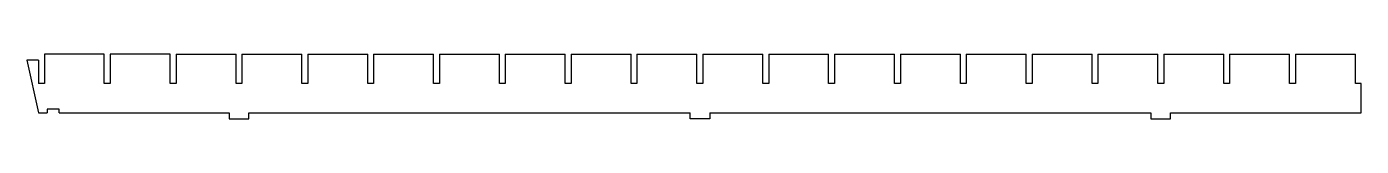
# Model space of a CAD drawing. Header units: millimetres. Extents: x -8 to 672, y -33 to 0.
import ezdxf

# ---------------------------------------------------------------- set-up
doc = ezdxf.new("R2010")
doc.units = ezdxf.units.MM
doc.layers.get('0').update_dxf_attribs({"color": 253, "lineweight": 70, "true_color": 0x8faf8f})

msp = doc.modelspace()

# ---------------------------------------------------------------- linework, layer by layer
at = {"color": 98, "lineweight": -3, "true_color": 0x054805}
for p, q in [((32, 0), (1.5, 0)), ((1.5, 0), (1.5, -15)), ((32, -15), (32, 0)), ((65.5, 0), (35, 0)), ((35, 0), (35, -15)), ((65.5, -15), (65.5, 0)), ((68.5, 0), (99, 0)), ((68.5, 0), (68.5, -15)), ((99, -15), (99, 0)), ((102, 0), (132.5, 0)), ((102, 0), (102, -15)), ((135.5, 0), (166, 0)), ((135.5, 0), (135.5, -15)), ((166, -15), (166, 0)), ((169, 0), (199.5, 0)), ((169, 0), (169, -15)), ((199.5, -15), (199.5, 0)), ((202.5, 0), (233, 0)), ((202.5, 0), (202.5, -15)), ((233, -15), (233, 0)), ((236, 0), (266.5, 0)), ((236, 0), (236, -15)), ((266.5, -15), (266.5, 0)), ((269.5, 0), (300, 0)), ((269.5, 0), (269.5, -15)), ((300, -15), (300, 0)), ((303, 0), (333.5, 0)), ((303, 0), (303, -15)), ((333.5, -15), (333.5, 0)), ((336.5, 0), (367, 0)), ((336.5, 0), (336.5, -15)), ((367, -15), (367, 0)), ((370, 0), (400.5, 0)), ((370, 0), (370, -15)), ((400.5, -15), (400.5, 0)), ((403.5, 0), (434, 0)), ((403.5, 0), (403.5, -15)), ((434, -15), (434, 0)), ((437, 0), (467.5, 0)), ((437, 0), (437, -15)), ((467.5, -15), (467.5, 0)), ((470.5, 0), (501, 0)), ((470.5, 0), (470.5, -15)), ((501, -15), (501, 0)), ((504, 0), (534.5, 0)), ((504, 0), (504, -15)), ((534.5, -15), (534.5, 0)), ((537.5, 0), (568, 0)), ((537.5, 0), (537.5, -15)), ((568, -15), (568, 0)), ((571, 0), (601.5, 0)), ((571, 0), (571, -15)), ((601.5, -15), (601.5, 0)), ((604.5, 0), (635, 0)), ((604.5, 0), (604.5, -15)), ((635, -15), (635, 0)), ((638, 0), (668.5, 0)), ((638, 0), (638, -15)), ((668.5, -15), (668.5, 0)), ((-1.5, -3), (-7.5, -3)), ((-7.5, -3), (-1.5, -30)), ((-1.5, -3), (-1.5, -15)), ((132.5, -15), (132.5, 0)), ((1.5, -15), (-1.5, -15)), ((35, -15), (32, -15)), ((68.5, -15), (65.5, -15)), ((102, -15), (99, -15)), ((135.5, -15), (132.5, -15)), ((169, -15), (166, -15)), ((202.5, -15), (199.5, -15)), ((236, -15), (233, -15)), ((269.5, -15), (266.5, -15)), ((303, -15), (300, -15)), ((336.5, -15), (333.5, -15)), ((370, -15), (367, -15)), ((403.5, -15), (400.5, -15)), ((437, -15), (434, -15)), ((470.5, -15), (467.5, -15)), ((504, -15), (501, -15)), ((537.5, -15), (534.5, -15)), ((571, -15), (568, -15)), ((604.5, -15), (601.5, -15)), ((638, -15), (635, -15)), ((671.5, -15), (668.5, -15)), ((671.5, -30), (671.5, -15)), ((-1.5, -30), (3, -30)), ((9, -28), (3, -28)), ((3, -28), (3, -30)), ((9, -30), (9, -28)), ((9, -30), (95.5, -30)), ((95.5, -30), (95.5, -33)), ((95.5, -33), (105.5, -33)), ((105.5, -33), (105.5, -30)), ((105.5, -30), (330, -30)), ((330, -33), (330, -30)), ((340, -33), (330, -33)), ((340, -30), (340, -33)), ((340, -30), (564.5, -30)), ((564.5, -30), (564.5, -33)), ((564.5, -33), (574.5, -33)), ((574.5, -33), (574.5, -30)), ((574.5, -30), (671.5, -30))]:
    msp.add_line(p, q, dxfattribs=at)

doc.saveas('drawing.dxf')
